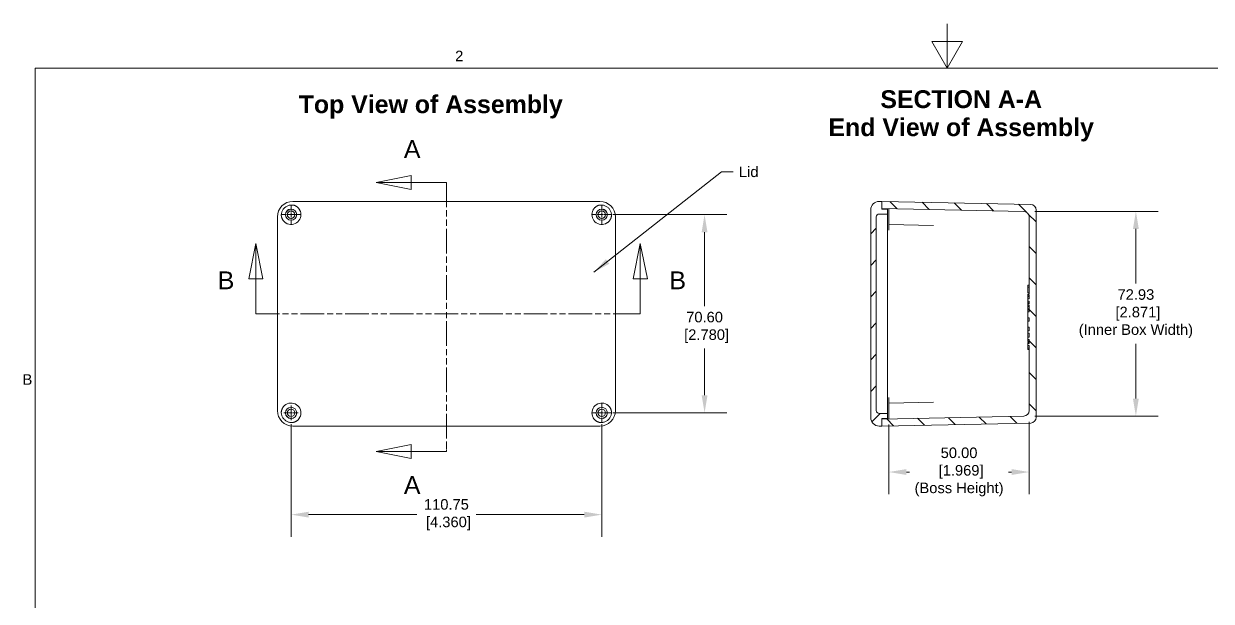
# Model space of a CAD drawing. Header units: millimetres. Extents: x 8 to 690, y 8 to 531.
# Drawn here: x 20 to 443.4, y 325.8 to 531.5 of the extents above; entities that cross this region are included whole.
import ezdxf

# ---------------------------------------------------------------- set-up
doc = ezdxf.new("R2010")
doc.units = ezdxf.units.MM
doc.header["$LTSCALE"] = 2.5
doc.linetypes.add('CHAIN', pattern=[0.7087, 0.4724, -0.0591, 0.1181, -0.0591])
doc.linetypes.add('DOUBLE_DASH_CHAIN', pattern=[1.2403, 0.6614, -0.0827, 0.1654, -0.0827, 0.1654, -0.0827])
for name, color, linetype, lineweight in [('Border (ANSI)', 7, 'Continuous', 9), ('Center Mark (ANSI)', 7, 'Continuous', 9), ('Dimension (ANSI)', 7, 'Continuous', 9), ('Hatch (ANSI)', 7, 'Continuous', 9), ('Section Line (ANSI)', 7, 'DOUBLE_DASH_CHAIN', 9), ('Symbol (ANSI)', 7, 'Continuous', 9), ('Visible (ANSI)', 7, 'Continuous', 18)]:
    doc.layers.add(name, color=color, linetype=linetype, lineweight=lineweight)
doc.styles.add('Label Text (ANSI)', font='ARIAL.TTF')
doc.styles.add('Note Text (ANSI)', font='ARIAL.TTF')
doc.dimstyles.new('Default - mm (ANSI)', dxfattribs={"dimscale": 2.5, "dimtxt": 1.5, "dimasz": 2.5, "dimexe": 3.175, "dimexo": 1.6002, "dimgap": 0.8, "dimtad": 0, "dimtih": 1, "dimtoh": 1, "dimrnd": 1e-08, "dimzin": 4, "dimdsep": 46, "dimtxsty": 'Note Text (ANSI)', "dimcen": 0.09, "dimdle": 10, "dimclrd": 256, "dimclre": 256, "dimclrt": 256, "dimadec": 1, "dimazin": 0, "dimtfac": 2.032, "dimtofl": 0, "dimtmove": 0, "dimatfit": 3, "dimfxl": 0, "dimtolj": 1, "dimtzin": 0, "dimlwd": -1, "dimlwe": -1, "dimarcsym": 0})
doc.dimstyles.new('Default - mm (ANSI)$7', dxfattribs={"dimscale": 2.5, "dimtxt": 1.5, "dimasz": 2.5, "dimexe": 3.175, "dimexo": 1.6002, "dimgap": 0.8, "dimtad": 0, "dimtih": 1, "dimtoh": 1, "dimrnd": 1e-08, "dimzin": 4, "dimdsep": 46, "dimtxsty": 'Note Text (ANSI)', "dimcen": 0.09, "dimdle": 10, "dimclrd": 256, "dimclre": 256, "dimclrt": 256, "dimadec": 1, "dimazin": 0, "dimtfac": 2.032, "dimtofl": 0, "dimtmove": 0, "dimatfit": 3, "dimfxl": 0, "dimtolj": 1, "dimtzin": 0, "dimlwd": -1, "dimlwe": -1, "dimarcsym": 0})

# ---------------------------------------------------------------- blocks, each defined once
blk = doc.blocks.new('Borders Default Border')
at = {"layer": 'Border (ANSI)', "flags": 128}
for points in [[(139.7, 212.6), (139.7, 206.25), (137.5, 210.06), (141.9, 210.06), (139.7, 206.25)], [(9.65, 9.65), (9.65, 206.25), (269.75, 206.25), (269.75, 9.65), (9.65, 9.65)]]:
    blk.add_lwpolyline(points, dxfattribs=at)
at = {"layer": 'Border (ANSI)', "char_height": 1.5, "attachment_point": 7, "style": 'Note Text (ANSI)'}
for s, insert in [('2', (69.53, 207.26)), ('B', (7.84, 161.17))]:
    blk.add_mtext(s, dxfattribs=dict(at, insert=insert))
blk = doc.blocks.new('2dTransSection0')
at = {"layer": 'Section Line (ANSI)', "linetype": 'Continuous'}
for p, q in [((63.28, 190.98), (58.28, 189.98)), ((63.28, 189.98), (58.28, 189.98)), ((58.28, 189.98), (63.28, 188.98)), ((63.28, 188.98), (63.28, 190.98)), ((68.28, 189.98), (63.28, 189.98)), ((63.28, 152.65), (58.28, 151.65)), ((63.28, 150.65), (63.28, 152.65)), ((63.28, 151.65), (58.28, 151.65)), ((58.28, 151.65), (63.28, 150.65)), ((68.28, 151.65), (63.28, 151.65))]:
    blk.add_line(p, q, dxfattribs=at)
at = {"layer": 'Section Line (ANSI)', "linetype": 'DOUBLE_DASH_CHAIN', "ltscale": 2.125333}
blk.add_line((68.28, 189.98), (68.28, 151.65), dxfattribs=at)
at = {"layer": 'Section Line (ANSI)', "ltscale": 0.450975}
for p, q in [((68.28, 189.98), (68.28, 188.56)), ((68.28, 153.07), (68.28, 151.65))]:
    blk.add_line(p, q, dxfattribs=at)
at = {"layer": 'Section Line (ANSI)', "linetype": 'Continuous', "flags": 128}
for points in [[(63.28, 190.98), (58.28, 189.98), (63.28, 188.98), (63.28, 190.98)], [(63.28, 152.65), (58.28, 151.65), (63.28, 150.65), (63.28, 152.65)]]:
    blk.add_lwpolyline(points, dxfattribs=at)
at = {"layer": 'Section Line (ANSI)'}
for points in [[(63.28, 190.98), (58.28, 189.98), (63.28, 188.98), (63.28, 190.98)], [(63.28, 152.65), (58.28, 151.65), (63.28, 150.65), (63.28, 152.65)]]:
    blk.add_solid(points, dxfattribs=at)
at = {"layer": 'Section Line (ANSI)', "char_height": 2.54, "attachment_point": 7, "style": 'Label Text (ANSI)'}
for insert in [(62.22, 193.48), (62.22, 145.61)]:
    blk.add_mtext('A', dxfattribs=dict(at, insert=insert))
blk = doc.blocks.new('2dTransSection1')
at = {"layer": 'Section Line (ANSI)', "linetype": 'Continuous'}
for p, q in [((41.09, 181.28), (40.09, 176.28)), ((41.09, 176.28), (41.09, 181.28)), ((42.09, 176.28), (41.09, 181.28)), ((95.94, 181.28), (94.94, 176.28)), ((95.94, 176.28), (95.94, 181.28)), ((96.94, 176.28), (95.94, 181.28)), ((40.09, 176.28), (42.09, 176.28)), ((41.09, 171.28), (41.09, 176.28)), ((94.94, 176.28), (96.94, 176.28)), ((95.94, 171.28), (95.94, 176.28))]:
    blk.add_line(p, q, dxfattribs=at)
at = {"layer": 'Section Line (ANSI)', "linetype": 'DOUBLE_DASH_CHAIN', "ltscale": 2.054728}
blk.add_line((41.09, 171.28), (95.94, 171.28), dxfattribs=at)
at = {"layer": 'Section Line (ANSI)', "ltscale": 0.423178}
for p, q in [((41.09, 171.28), (42.42, 171.28)), ((94.6, 171.28), (95.94, 171.28))]:
    blk.add_line(p, q, dxfattribs=at)
at = {"layer": 'Section Line (ANSI)', "linetype": 'Continuous', "flags": 128}
for points in [[(42.09, 176.28), (41.09, 181.28), (40.09, 176.28), (42.09, 176.28)], [(96.94, 176.28), (95.94, 181.28), (94.94, 176.28), (96.94, 176.28)]]:
    blk.add_lwpolyline(points, dxfattribs=at)
at = {"layer": 'Section Line (ANSI)'}
for points in [[(42.09, 176.28), (41.09, 181.28), (40.09, 176.28), (42.09, 176.28)], [(96.94, 176.28), (95.94, 181.28), (94.94, 176.28), (96.94, 176.28)]]:
    blk.add_solid(points, dxfattribs=at)
at = {"layer": 'Section Line (ANSI)', "char_height": 2.54, "attachment_point": 7, "style": 'Label Text (ANSI)'}
for insert in [(35.68, 174.78), (100.09, 174.78)]:
    blk.add_mtext('B', dxfattribs=dict(at, insert=insert))
blk = doc.blocks.new('*D7')
at = {"layer": 'Defpoints', "color": 0}
for p in [(115.34, 392.91), (226.09, 392.91), (226.09, 356.66)]:
    blk.add_point(p, dxfattribs=at)
at = {"layer": 'Dimension (ANSI)'}
for p, q in [((115.34, 388.91), (115.34, 348.72)), ((226.09, 388.91), (226.09, 348.72)), ((121.59, 356.66), (160.14, 356.66)), ((219.84, 356.66), (181.28, 356.66))]:
    blk.add_line(p, q, dxfattribs=at)
for points in [[(121.59, 357.7), (121.59, 355.62), (115.34, 356.66)], [(219.84, 357.7), (219.84, 355.62), (226.09, 356.66)]]:
    blk.add_solid(points, dxfattribs=at)
at = {"layer": 'Dimension (ANSI)', "insert": (170.71, 362.19), "char_height": 3.75, "attachment_point": 2, "style": 'Note Text (ANSI)'}
blk.add_mtext('\\A1;110.75\\P [4.360]', dxfattribs=at)
blk = doc.blocks.new('*D8')
at = {"layer": 'Defpoints', "color": 0}
for p in [(226.09, 463.51), (226.09, 392.91), (262.75, 392.91)]:
    blk.add_point(p, dxfattribs=at)
at = {"layer": 'Dimension (ANSI)'}
for p, q in [((230.09, 463.51), (270.69, 463.51)), ((262.75, 457.26), (262.75, 430.9)), ((262.75, 399.16), (262.75, 415.83)), ((230.09, 392.91), (270.69, 392.91))]:
    blk.add_line(p, q, dxfattribs=at)
for points in [[(261.71, 457.26), (263.79, 457.26), (262.75, 463.51)], [(261.71, 399.16), (263.79, 399.16), (262.75, 392.91)]]:
    blk.add_solid(points, dxfattribs=at)
at = {"layer": 'Dimension (ANSI)', "insert": (262.75, 428.9), "char_height": 3.75, "attachment_point": 2, "style": 'Note Text (ANSI)'}
blk.add_mtext('\\A1;70.60\\P [2.780]', dxfattribs=at)
blk = doc.blocks.new('*D9')
at = {"layer": 'Defpoints', "color": 0}
for p in [(376.52, 464.68), (416.52, 464.68), (376.52, 391.75)]:
    blk.add_point(p, dxfattribs=at)
at = {"layer": 'Dimension (ANSI)'}
for p, q in [((380.52, 464.68), (424.45, 464.68)), ((416.52, 458.43), (416.52, 438.94)), ((416.52, 398), (416.52, 417.49)), ((380.52, 391.75), (424.45, 391.75))]:
    blk.add_line(p, q, dxfattribs=at)
for points in [[(415.47, 458.43), (417.56, 458.43), (416.52, 464.68)], [(415.47, 398), (417.56, 398), (416.52, 391.75)]]:
    blk.add_solid(points, dxfattribs=at)
at = {"layer": 'Dimension (ANSI)', "insert": (416.52, 436.94), "char_height": 3.75, "attachment_point": 2, "style": 'Note Text (ANSI)'}
blk.add_mtext('\\A1;72.93\\P [2.871]\\P(Inner Box Width)', dxfattribs=at)
blk = doc.blocks.new('*D21')
at = {"layer": 'Defpoints', "color": 0}
for p in [(378.48, 393.74), (328.48, 392.82), (328.48, 371.84)]:
    blk.add_point(p, dxfattribs=at)
at = {"layer": 'Dimension (ANSI)'}
for p, q in [((378.48, 389.74), (378.48, 363.91)), ((328.48, 388.82), (328.48, 363.91)), ((334.73, 371.84), (335.86, 371.84)), ((372.23, 371.84), (371.09, 371.84))]:
    blk.add_line(p, q, dxfattribs=at)
for points in [[(334.73, 372.88), (334.73, 370.8), (328.48, 371.84)], [(372.23, 372.88), (372.23, 370.8), (378.48, 371.84)]]:
    blk.add_solid(points, dxfattribs=at)
at = {"layer": 'Dimension (ANSI)', "insert": (353.48, 380.57), "char_height": 3.75, "attachment_point": 2, "style": 'Note Text (ANSI)'}
blk.add_mtext('\\A1;50.00\\P [1.969]\\P(Boss Height)', dxfattribs=at)

msp = doc.modelspace()

# ---------------------------------------------------------------- hatches: boundary and pattern name
at = {"layer": 'Hatch (ANSI)'}
h = msp.add_hatch(dxfattribs=at)
h.set_pattern_fill('ANSI31', color=256, scale=63.5, style=0)
h.set_pattern_definition([(45, (0, 0), (-5.61266, 5.61266), [])])
edge = h.paths.add_edge_path()
edge.add_ellipse((324.975, 465.212), major_axis=(-2.121, 2.121), ratio=1, start_angle=315, end_angle=405)
edge.add_line((321.975, 465.212), (321.975, 391.212))
edge.add_ellipse((324.975, 391.212), major_axis=(-2.121, -2.121), ratio=1, start_angle=315, end_angle=405)
edge.add_line((324.975, 388.212), (325.975, 388.212))
edge.add_line((325.975, 388.212), (325.975, 390.962))
edge.add_line((325.975, 390.962), (327.975, 390.962))
edge.add_line((327.975, 390.962), (327.975, 392.712))
edge.add_line((327.975, 392.712), (324.975, 392.712))
edge.add_ellipse((324.975, 393.712), major_axis=(-0.707, -0.707), ratio=1, start_angle=315, end_angle=405, ccw=False)
edge.add_line((323.975, 393.712), (323.975, 462.712))
edge.add_ellipse((324.975, 462.712), major_axis=(-0.707, 0.707), ratio=1, start_angle=315, end_angle=405, ccw=False)
edge.add_line((324.975, 463.712), (327.975, 463.712))
edge.add_line((327.975, 463.712), (327.975, 465.462))
edge.add_line((327.975, 465.462), (325.975, 465.462))
edge.add_line((325.975, 465.462), (325.975, 468.212))
edge.add_line((325.975, 468.212), (324.975, 468.212))
h = msp.add_hatch(dxfattribs=at)
h.set_pattern_fill('ANSI31', color=256, scale=63.5, angle=-90, style=0)
h.set_pattern_definition([(315, (0, 0), (5.61266, 5.61266), [])])
edge = h.paths.add_edge_path()
edge.add_line((325.975, 388.212), (379.016, 389.296))
edge.add_ellipse((378.975, 391.295), major_axis=(1.429, -1.4), ratio=1, start_angle=315.585, end_angle=404.415)
edge.add_line((380.975, 391.295), (380.975, 465.13))
edge.add_ellipse((378.975, 465.13), major_axis=(1.429, 1.4), ratio=1, start_angle=315.585, end_angle=404.415)
edge.add_line((379.016, 467.129), (325.975, 468.212))
edge.add_line((325.975, 468.212), (325.975, 465.712))
edge.add_line((325.975, 465.712), (376.516, 464.68))
edge.add_ellipse((376.475, 462.68), major_axis=(1.429, 1.4), ratio=1, start_angle=315.585, end_angle=404.415, ccw=False)
edge.add_line((378.475, 462.68), (378.475, 435.231))
edge.add_line((378.475, 435.231), (377.975, 435.231))
edge.add_line((377.975, 435.231), (377.975, 434.797))
edge.add_line((377.975, 434.797), (378.475, 434.797))
edge.add_line((378.475, 434.797), (378.475, 433.571))
edge.add_line((378.475, 433.571), (377.975, 433.571))
edge.add_line((377.975, 433.571), (377.975, 432.726))
edge.add_line((377.975, 432.726), (378.475, 432.726))
edge.add_line((378.475, 432.726), (378.475, 431.705))
edge.add_line((378.475, 431.705), (377.975, 431.705))
edge.add_line((377.975, 431.705), (377.975, 431.24))
edge.add_line((377.975, 431.24), (378.475, 431.24))
edge.add_line((378.475, 431.24), (378.475, 428.917))
edge.add_line((378.475, 428.917), (377.975, 428.917))
edge.add_line((377.975, 428.917), (377.975, 426.727))
edge.add_line((377.975, 426.727), (378.475, 426.727))
edge.add_line((378.475, 426.727), (378.475, 425.618))
edge.add_line((378.475, 425.618), (377.975, 425.618))
edge.add_line((377.975, 425.618), (377.975, 423.463))
edge.add_line((377.975, 423.463), (378.475, 423.463))
edge.add_line((378.475, 423.463), (378.475, 422.073))
edge.add_line((378.475, 422.073), (377.975, 422.073))
edge.add_line((377.975, 422.073), (377.975, 421.256))
edge.add_line((377.975, 421.256), (378.475, 421.256))
edge.add_line((378.475, 421.256), (378.475, 419.866))
edge.add_line((378.475, 419.866), (377.975, 419.866))
edge.add_line((377.975, 419.866), (377.975, 419.062))
edge.add_line((377.975, 419.062), (378.475, 419.062))
edge.add_line((378.475, 419.062), (378.475, 417.663))
edge.add_line((378.475, 417.663), (377.975, 417.663))
edge.add_line((377.975, 417.663), (377.975, 416.866))
edge.add_line((377.975, 416.866), (378.475, 416.866))
edge.add_line((378.475, 416.866), (378.475, 393.745))
edge.add_ellipse((376.475, 393.745), major_axis=(1.429, -1.4), ratio=1, start_angle=315.585, end_angle=404.415, ccw=False)
edge.add_line((376.516, 391.745), (325.975, 390.713))
edge.add_line((325.975, 390.713), (325.975, 388.212))

# ---------------------------------------------------------------- linework, layer by layer
at = {"layer": 'Center Mark (ANSI)', "linetype": 'CHAIN', "ltscale": 1.444266}
for p, q in [((115.337, 466.762), (115.337, 460.262)), ((226.087, 466.762), (226.087, 460.262)), ((118.587, 463.512), (112.087, 463.512)), ((229.337, 463.512), (222.837, 463.512)), ((226.087, 396.162), (226.087, 389.662)), ((229.337, 392.912), (222.837, 392.912))]:
    msp.add_line(p, q, dxfattribs=at)
at = {"layer": 'Center Mark (ANSI)', "linetype": 'CHAIN', "ltscale": 1.142504}
for p, q in [((115.337, 395.483), (115.337, 390.341)), ((117.908, 392.912), (112.766, 392.912))]:
    msp.add_line(p, q, dxfattribs=at)
at = {"layer": 'Visible (ANSI)'}
for p, q in [((115.961, 468.212), (115.962, 468.212)), ((225.462, 468.212), (115.962, 468.212)), ((225.462, 468.212), (225.463, 468.212)), ((325.975, 468.212), (324.975, 468.212)), ((379.016, 467.129), (325.975, 468.212)), ((325.975, 468.212), (325.975, 465.712)), ((325.975, 465.462), (325.975, 468.212)), ((325.975, 465.712), (376.516, 464.68)), ((110.462, 462.712), (110.462, 462.714)), ((110.462, 462.712), (110.462, 393.712)), ((230.962, 462.714), (230.962, 462.712)), ((230.962, 393.712), (230.962, 462.712)), ((321.975, 465.212), (321.975, 391.212)), ((323.975, 393.712), (323.975, 462.712)), ((324.975, 463.712), (327.975, 463.712)), ((327.975, 465.462), (325.975, 465.462)), ((327.975, 463.712), (327.975, 465.462)), ((327.975, 462.844), (327.975, 463.712)), ((327.975, 459.62), (327.975, 462.844)), ((328.475, 465.661), (328.475, 463.607)), ((328.475, 460.012), (328.475, 463.607)), ((378.475, 462.68), (378.475, 435.231)), ((380.975, 391.295), (380.975, 465.13)), ((327.975, 458.629), (327.975, 459.62)), ((327.975, 458.629), (327.975, 397.796)), ((328.475, 460.012), (328.475, 458.022)), ((328.475, 460.012), (344.332, 459.689)), ((377.975, 437.656), (377.975, 438.37)), ((378.475, 438.37), (377.975, 438.37)), ((377.975, 436.416), (377.975, 437.656)), ((378.475, 437.656), (377.975, 437.656)), ((377.975, 435.611), (377.975, 436.416)), ((378.475, 435.611), (377.975, 435.611)), ((378.475, 435.231), (377.975, 435.231)), ((377.975, 435.231), (377.975, 434.797)), ((377.975, 434.797), (378.475, 434.797)), ((377.975, 434.38), (377.975, 434.797)), ((377.975, 434.33), (377.975, 434.38)), ((378.475, 434.38), (377.975, 434.38)), ((377.975, 433.571), (377.975, 434.33)), ((378.475, 434.33), (377.975, 434.33)), ((378.475, 433.571), (377.975, 433.571)), ((377.975, 433.571), (377.975, 432.726)), ((377.975, 432.726), (378.475, 432.726)), ((377.975, 432.691), (377.975, 432.726)), ((377.975, 432.15), (377.975, 432.691)), ((378.475, 432.691), (377.975, 432.691)), ((377.975, 431.705), (377.975, 432.15)), ((378.475, 432.15), (377.975, 432.15)), ((378.475, 434.797), (378.475, 433.571)), ((378.475, 432.726), (378.475, 431.705)), ((378.475, 431.705), (377.975, 431.705)), ((377.975, 431.705), (377.975, 431.24)), ((377.975, 431.24), (378.475, 431.24)), ((377.975, 430.795), (377.975, 431.24)), ((377.975, 429.985), (377.975, 430.795)), ((378.475, 430.795), (377.975, 430.795)), ((377.975, 429.579), (377.975, 429.985)), ((378.475, 429.985), (377.975, 429.985)), ((377.975, 428.917), (377.975, 429.579)), ((378.475, 429.579), (377.975, 429.579)), ((378.475, 428.917), (377.975, 428.917)), ((377.975, 428.917), (377.975, 426.727)), ((378.475, 431.24), (378.475, 428.917)), ((377.975, 426.727), (378.475, 426.727)), ((377.975, 426.561), (377.975, 426.727)), ((377.975, 425.618), (377.975, 426.561)), ((378.475, 425.618), (377.975, 425.618)), ((377.975, 425.618), (377.975, 423.463)), ((377.975, 423.463), (378.475, 423.463)), ((377.975, 423.101), (377.975, 423.463)), ((378.475, 426.727), (378.475, 425.618)), ((378.475, 423.463), (378.475, 422.073)), ((377.975, 422.185), (377.975, 423.101)), ((377.975, 422.073), (377.975, 422.185)), ((378.475, 422.185), (377.975, 422.185)), ((378.475, 422.073), (377.975, 422.073)), ((377.975, 422.073), (377.975, 421.256)), ((377.975, 421.256), (378.475, 421.256)), ((377.975, 419.866), (377.975, 421.256)), ((378.475, 419.866), (377.975, 419.866)), ((377.975, 419.866), (377.975, 419.062)), ((378.475, 421.256), (378.475, 419.866)), ((377.975, 419.062), (378.475, 419.062)), ((377.975, 418.777), (377.975, 419.062)), ((377.975, 418.306), (377.975, 418.777)), ((378.475, 418.777), (377.975, 418.777)), ((378.475, 418.306), (377.975, 418.306)), ((377.975, 417.663), (377.975, 417.974)), ((378.475, 417.974), (377.975, 417.974)), ((378.475, 417.663), (377.975, 417.663)), ((377.975, 417.663), (377.975, 416.866)), ((377.975, 416.866), (378.475, 416.866)), ((377.975, 415.898), (377.975, 416.866)), ((377.975, 415.433), (377.975, 415.898)), ((378.475, 415.898), (377.975, 415.898)), ((378.475, 415.433), (377.975, 415.433)), ((378.475, 419.062), (378.475, 417.663)), ((378.475, 416.866), (378.475, 393.745)), ((328.475, 398.402), (328.475, 396.412)), ((327.975, 396.805), (327.975, 397.796)), ((327.975, 393.581), (327.975, 396.805)), ((328.475, 396.412), (344.332, 396.736)), ((328.475, 392.818), (328.475, 396.412)), ((110.462, 393.711), (110.462, 393.712)), ((230.962, 393.712), (230.962, 393.711)), ((327.975, 392.712), (324.975, 392.712)), ((376.516, 391.745), (325.975, 390.713)), ((325.975, 388.212), (325.975, 390.962)), ((325.975, 390.962), (327.975, 390.962)), ((325.975, 390.713), (325.975, 388.212)), ((327.975, 392.712), (327.975, 393.581)), ((327.975, 390.962), (327.975, 392.712)), ((328.475, 392.818), (328.475, 390.764)), ((115.962, 388.212), (115.961, 388.212)), ((115.962, 388.212), (225.462, 388.212)), ((225.463, 388.212), (225.462, 388.212)), ((324.975, 388.212), (325.975, 388.212)), ((325.975, 388.212), (379.016, 389.296))]:
    msp.add_line(p, q, dxfattribs=at)
at = {"layer": 'Visible (ANSI)', "flags": 128}
for points in [[(111.844, 463.29), (111.856, 463.548), (111.886, 463.803), (111.933, 464.056), (111.999, 464.306), (112.081, 464.55), (112.181, 464.788), (112.296, 465.018), (112.428, 465.24), (112.575, 465.452), (112.736, 465.654), (112.911, 465.844), (113.098, 466.02), (113.297, 466.184), (113.507, 466.334), (113.728, 466.469), (113.957, 466.588), (114.193, 466.69), (114.436, 466.776), (114.684, 466.845), (114.937, 466.897), (115.192, 466.93), (115.449, 466.946), (115.706, 466.944), (115.962, 466.924)], [(115.962, 466.924), (115.977, 466.922), (115.992, 466.921), (116.007, 466.919), (116.023, 466.917), (116.038, 466.915), (116.053, 466.913), (116.068, 466.911), (116.083, 466.909), (116.098, 466.907), (116.113, 466.905), (116.128, 466.903), (116.143, 466.901), (116.158, 466.898), (116.173, 466.896), (116.188, 466.894), (116.203, 466.891), (116.218, 466.889), (116.233, 466.886), (116.248, 466.884), (116.263, 466.881), (116.278, 466.879), (116.293, 466.876), (116.308, 466.873), (116.323, 466.871)], [(116.323, 466.871), (116.431, 466.837), (116.538, 466.8), (116.644, 466.759), (116.748, 466.715), (116.851, 466.668), (116.952, 466.617), (117.052, 466.564), (117.149, 466.507), (117.245, 466.446), (117.339, 466.383), (117.43, 466.317), (117.52, 466.248), (117.607, 466.176), (117.692, 466.101), (117.774, 466.024), (117.854, 465.944), (117.932, 465.861), (118.006, 465.776), (118.078, 465.689), (118.147, 465.599), (118.213, 465.507), (118.276, 465.413), (118.338, 465.314), (118.397, 465.212)], [(223.028, 465.212), (223.087, 465.314), (223.148, 465.413), (223.211, 465.507), (223.277, 465.599), (223.346, 465.689), (223.418, 465.776), (223.493, 465.861), (223.57, 465.944), (223.65, 466.024), (223.732, 466.101), (223.817, 466.176), (223.904, 466.248), (223.994, 466.317), (224.085, 466.383), (224.179, 466.446), (224.275, 466.507), (224.372, 466.564), (224.472, 466.617), (224.573, 466.668), (224.676, 466.715), (224.78, 466.759), (224.886, 466.8), (224.993, 466.837), (225.101, 466.871)], [(225.101, 466.871), (225.116, 466.873), (225.131, 466.876), (225.146, 466.879), (225.161, 466.881), (225.176, 466.884), (225.191, 466.886), (225.206, 466.889), (225.221, 466.891), (225.236, 466.894), (225.251, 466.896), (225.266, 466.898), (225.281, 466.901), (225.296, 466.903), (225.311, 466.905), (225.326, 466.907), (225.341, 466.909), (225.356, 466.911), (225.371, 466.913), (225.387, 466.915), (225.402, 466.917), (225.417, 466.919), (225.432, 466.921), (225.447, 466.922), (225.462, 466.924)], [(225.462, 466.924), (225.719, 466.944), (225.976, 466.946), (226.234, 466.93), (226.489, 466.896), (226.742, 466.845), (226.99, 466.776), (227.234, 466.689), (227.47, 466.586), (227.699, 466.467), (227.919, 466.332), (228.129, 466.183), (228.328, 466.019), (228.516, 465.841), (228.69, 465.651), (228.851, 465.45), (228.997, 465.238), (229.129, 465.017), (229.244, 464.786), (229.344, 464.548), (229.426, 464.304), (229.491, 464.055), (229.539, 463.803), (229.568, 463.548), (229.58, 463.29)], [(111.93, 462.712), (111.924, 462.736), (111.919, 462.76), (111.914, 462.784), (111.909, 462.808), (111.904, 462.831), (111.899, 462.855), (111.895, 462.879), (111.891, 462.903), (111.886, 462.927), (111.882, 462.951), (111.879, 462.975), (111.875, 462.999), (111.871, 463.023), (111.868, 463.048), (111.865, 463.072), (111.862, 463.096), (111.859, 463.12), (111.856, 463.144), (111.854, 463.169), (111.852, 463.193), (111.85, 463.217), (111.848, 463.242), (111.846, 463.266), (111.844, 463.29)], [(113.462, 460.557), (113.366, 460.62), (113.274, 460.685), (113.185, 460.752), (113.098, 460.823), (113.013, 460.896), (112.93, 460.972), (112.85, 461.051), (112.772, 461.133), (112.696, 461.216), (112.624, 461.303), (112.554, 461.392), (112.487, 461.482), (112.422, 461.576), (112.361, 461.671), (112.303, 461.768), (112.248, 461.867), (112.197, 461.967), (112.148, 462.07), (112.103, 462.174), (112.062, 462.279), (112.023, 462.386), (111.989, 462.494), (111.957, 462.603), (111.93, 462.712)], [(229.494, 462.712), (229.467, 462.603), (229.436, 462.494), (229.401, 462.386), (229.363, 462.279), (229.321, 462.174), (229.276, 462.07), (229.228, 461.967), (229.176, 461.867), (229.121, 461.768), (229.063, 461.671), (229.002, 461.576), (228.938, 461.482), (228.871, 461.392), (228.801, 461.303), (228.728, 461.216), (228.653, 461.133), (228.575, 461.051), (228.494, 460.972), (228.411, 460.896), (228.326, 460.823), (228.239, 460.752), (228.15, 460.685), (228.058, 460.62), (227.962, 460.557)], [(229.58, 463.29), (229.578, 463.266), (229.577, 463.242), (229.575, 463.217), (229.572, 463.193), (229.57, 463.169), (229.568, 463.145), (229.565, 463.12), (229.562, 463.096), (229.559, 463.072), (229.556, 463.048), (229.553, 463.024), (229.549, 462.999), (229.546, 462.975), (229.542, 462.951), (229.538, 462.927), (229.534, 462.903), (229.529, 462.879), (229.525, 462.855), (229.52, 462.831), (229.515, 462.808), (229.51, 462.784), (229.505, 462.76), (229.5, 462.736), (229.494, 462.712)], [(111.93, 393.712), (111.957, 393.822), (111.989, 393.931), (112.023, 394.039), (112.062, 394.146), (112.103, 394.251), (112.148, 394.355), (112.197, 394.457), (112.248, 394.558), (112.303, 394.657), (112.361, 394.754), (112.422, 394.849), (112.487, 394.942), (112.554, 395.033), (112.624, 395.122), (112.696, 395.208), (112.772, 395.292), (112.85, 395.374), (112.93, 395.453), (113.013, 395.529), (113.098, 395.602), (113.185, 395.673), (113.274, 395.74), (113.366, 395.805), (113.462, 395.868)], [(227.962, 395.868), (228.058, 395.805), (228.15, 395.74), (228.239, 395.673), (228.326, 395.602), (228.411, 395.529), (228.494, 395.453), (228.575, 395.374), (228.653, 395.292), (228.728, 395.208), (228.801, 395.122), (228.871, 395.033), (228.938, 394.942), (229.002, 394.849), (229.063, 394.754), (229.121, 394.657), (229.176, 394.558), (229.228, 394.457), (229.276, 394.355), (229.321, 394.251), (229.363, 394.146), (229.401, 394.039), (229.436, 393.931), (229.467, 393.822), (229.494, 393.712)], [(111.844, 393.134), (111.846, 393.159), (111.848, 393.183), (111.85, 393.208), (111.852, 393.232), (111.854, 393.256), (111.856, 393.28), (111.859, 393.305), (111.862, 393.329), (111.865, 393.353), (111.868, 393.377), (111.871, 393.401), (111.875, 393.425), (111.879, 393.45), (111.882, 393.474), (111.886, 393.498), (111.891, 393.522), (111.895, 393.546), (111.899, 393.57), (111.904, 393.593), (111.909, 393.617), (111.914, 393.641), (111.919, 393.665), (111.924, 393.689), (111.93, 393.712)], [(115.962, 389.501), (115.706, 389.481), (115.448, 389.479), (115.19, 389.495), (114.935, 389.529), (114.682, 389.58), (114.434, 389.649), (114.191, 389.736), (113.954, 389.839), (113.725, 389.958), (113.505, 390.092), (113.296, 390.242), (113.096, 390.406), (112.909, 390.584), (112.734, 390.774), (112.573, 390.975), (112.427, 391.187), (112.296, 391.408), (112.18, 391.639), (112.081, 391.877), (111.998, 392.121), (111.933, 392.37), (111.886, 392.622), (111.856, 392.877), (111.844, 393.134)], [(116.323, 389.554), (116.308, 389.551), (116.293, 389.549), (116.278, 389.546), (116.263, 389.544), (116.248, 389.541), (116.233, 389.539), (116.218, 389.536), (116.203, 389.534), (116.188, 389.531), (116.173, 389.529), (116.158, 389.527), (116.143, 389.524), (116.128, 389.522), (116.113, 389.52), (116.098, 389.518), (116.083, 389.516), (116.068, 389.514), (116.053, 389.512), (116.038, 389.51), (116.023, 389.508), (116.007, 389.506), (115.992, 389.504), (115.977, 389.502), (115.962, 389.501)], [(118.397, 391.212), (118.338, 391.11), (118.276, 391.012), (118.213, 390.918), (118.147, 390.826), (118.078, 390.736), (118.006, 390.649), (117.932, 390.564), (117.854, 390.481), (117.774, 390.401), (117.692, 390.324), (117.607, 390.249), (117.52, 390.177), (117.43, 390.108), (117.339, 390.042), (117.245, 389.978), (117.149, 389.918), (117.052, 389.861), (116.952, 389.807), (116.851, 389.757), (116.748, 389.71), (116.644, 389.666), (116.538, 389.625), (116.431, 389.588), (116.323, 389.554)], [(225.101, 389.554), (224.993, 389.588), (224.886, 389.625), (224.78, 389.666), (224.676, 389.71), (224.573, 389.757), (224.472, 389.807), (224.372, 389.861), (224.275, 389.918), (224.179, 389.978), (224.085, 390.042), (223.994, 390.108), (223.904, 390.177), (223.817, 390.249), (223.732, 390.324), (223.65, 390.401), (223.57, 390.481), (223.493, 390.564), (223.418, 390.649), (223.346, 390.736), (223.277, 390.826), (223.211, 390.918), (223.148, 391.012), (223.087, 391.11), (223.028, 391.212)], [(225.462, 389.501), (225.447, 389.502), (225.432, 389.504), (225.417, 389.506), (225.402, 389.508), (225.387, 389.51), (225.371, 389.512), (225.356, 389.514), (225.341, 389.516), (225.326, 389.518), (225.311, 389.52), (225.296, 389.522), (225.281, 389.524), (225.266, 389.527), (225.251, 389.529), (225.236, 389.531), (225.221, 389.534), (225.206, 389.536), (225.191, 389.539), (225.176, 389.541), (225.161, 389.544), (225.146, 389.546), (225.131, 389.549), (225.116, 389.551), (225.101, 389.554)], [(229.58, 393.134), (229.568, 392.877), (229.538, 392.622), (229.491, 392.369), (229.426, 392.119), (229.343, 391.875), (229.243, 391.637), (229.128, 391.407), (228.996, 391.185), (228.849, 390.973), (228.688, 390.771), (228.513, 390.581), (228.326, 390.404), (228.127, 390.241), (227.917, 390.091), (227.696, 389.956), (227.467, 389.837), (227.231, 389.735), (226.989, 389.649), (226.74, 389.58), (226.488, 389.528), (226.232, 389.494), (225.975, 389.479), (225.718, 389.481), (225.462, 389.501)], [(229.494, 393.712), (229.5, 393.689), (229.505, 393.665), (229.51, 393.641), (229.515, 393.617), (229.52, 393.594), (229.525, 393.57), (229.529, 393.546), (229.534, 393.522), (229.538, 393.498), (229.542, 393.474), (229.546, 393.45), (229.549, 393.426), (229.553, 393.401), (229.556, 393.377), (229.559, 393.353), (229.562, 393.329), (229.565, 393.305), (229.568, 393.28), (229.57, 393.256), (229.572, 393.232), (229.575, 393.208), (229.577, 393.183), (229.578, 393.159), (229.58, 393.134)]]:
    msp.add_lwpolyline(points, dxfattribs=at)
at = {"layer": 'Visible (ANSI)'}
for centre, radius in [((115.337, 463.512), 2), ((115.337, 463.512), 1.321), ((226.087, 463.512), 2), ((226.087, 463.512), 1.321), ((115.337, 392.912), 2), ((115.337, 392.912), 1.321), ((226.087, 392.912), 2), ((226.087, 392.912), 1.321)]:
    msp.add_circle(centre, radius, dxfattribs=at)
for centre, radius, start, end in [((115.962, 462.712), 5.5, 90, 180), ((225.462, 462.712), 5.5, 0, 90), ((324.975, 465.212), 3, 90, 180), ((378.975, 465.13), 2, 0, 88.83), ((115.337, 463.512), 3.5, 237.60763, 29.05928), ((226.087, 463.512), 3.5, 150.94072, 302.39237), ((324.975, 462.712), 1, 90, 180), ((376.475, 462.68), 2, 0, 88.83), ((115.337, 392.912), 3.5, 330.94072, 122.39237), ((226.087, 392.912), 3.5, 57.60763, 209.05928), ((376.475, 393.745), 2, 271.17, 0), ((115.962, 393.712), 5.5, 180, 270), ((225.462, 393.712), 5.5, 270, 0), ((324.975, 391.212), 3, 180, 270), ((324.975, 393.712), 1, 180, 270), ((378.975, 391.295), 2, 271.17, 0)]:
    msp.add_arc(centre, radius, start, end, dxfattribs=at)
for centre, major_axis, start_param, end_param in [((115.963, 462.711), (-3.891, 3.891), 5.4979956, 7.068375), ((225.461, 462.711), (3.891, 3.891), 5.4979956, 7.068375), ((116.014, 462.66), (-2.122, 2.122), 5.8439615, 6.494155), ((115.963, 462.711), (-2.122, 2.122), 6.0180488, 6.3038316), ((225.41, 462.66), (2.122, 2.122), 6.0722156, 6.7224091), ((225.461, 462.711), (2.122, 2.122), 6.262539, 6.5483218), ((115.963, 393.714), (-3.891, -3.891), 5.4979956, 7.068375), ((116.014, 393.765), (-2.122, -2.122), 6.0722156, 6.7224091), ((115.963, 393.714), (-2.122, -2.122), 6.262539, 6.5483218), ((225.461, 393.714), (3.891, -3.891), 5.4979956, 7.068375), ((225.41, 393.765), (2.122, -2.122), 5.8439615, 6.494155), ((225.461, 393.714), (2.122, -2.122), 6.0180488, 6.3038316)]:
    msp.add_ellipse(centre, major_axis=major_axis, ratio=0.9995832, start_param=start_param, end_param=end_param, dxfattribs=at)

# ---------------------------------------------------------------- block references
at = {"xscale": 2.5, "yscale": 2.5, "zscale": 2.5}
msp.add_blockref('Borders Default Border', (0, 0), dxfattribs=at)
at = {"layer": 'Section Line (ANSI)', "xscale": 2.5, "yscale": 2.5, "zscale": 2.5}
for name in ['2dTransSection0', '2dTransSection1']:
    msp.add_blockref(name, (0, 0), dxfattribs=at)

# ---------------------------------------------------------------- texts
at = {"layer": 'Symbol (ANSI)', "insert": (165.123, 506.015), "char_height": 6.35, "width": 96.53842, "attachment_point": 2, "style": 'Label Text (ANSI)'}
msp.add_mtext('{\\fArial|b1|i0;Top View of Assembly}', dxfattribs=at)
at = {"layer": 'Symbol (ANSI)', "insert": (354.239, 507.817), "char_height": 6.35, "width": 96.53842, "attachment_point": 2, "line_spacing_factor": 0.944221, "style": 'Label Text (ANSI)'}
msp.add_mtext('{\\fArial|b1|i0;SECTION A-A\\PEnd View of Assembly}', dxfattribs=at)
at = {"layer": 'Symbol (ANSI)', "insert": (274.999, 480.65), "char_height": 3.75, "attachment_point": 1, "style": 'Note Text (ANSI)'}
msp.add_mtext('{Lid}', dxfattribs=at)

# ---------------------------------------------------------------- dimensions: what is measured, and where the dimension line sits
at = {"layer": 'Dimension (ANSI)'}
for base, p1, angle, override, picture, middle in [((262.751, 392.912), (226.087, 463.512), 90, {"dimdec": 2, "dimpost": '\\X', "dimtp": 0, "dimtm": 0, "dimtdec": 2, "dimatfit": 2}, '*D8', (262.751, 423.365)), ((226.087, 356.659), (115.337, 392.912), 180, {"dimtih": 0, "dimtoh": 0, "dimdec": 2, "dimpost": '\\X', "dimtp": 0, "dimtm": 0, "dimtdec": 2, "dimatfit": 2}, '*D7', (170.712, 356.659))]:
    dim = msp.add_linear_dim(base=base, p1=p1, p2=(226.087, 392.912), angle=angle, dimstyle='Default - mm (ANSI)', override=override, dxfattribs=at)
    dim.commit()
    dim.dimension.update_dxf_attribs({"geometry": picture, "text_midpoint": middle, "dimtype": 160})
for base, p1, p2, angle, text, override, picture, middle in [((416.5163, 464.6797), (376.5163, 391.7452), (376.5163, 464.6797), 90, '<>\\P(Inner Box Width)', {"dimdec": 2, "dimpost": '\\X', "dimtp": 0, "dimtm": 0, "dimtdec": 2, "dimatfit": 2, "dimtvp": -0.25}, '*D9', (416.5163, 428.2125)), ((328.475, 371.843), (378.475, 393.745), (328.475, 392.818), 180, '<>\\P(Boss Height)', {"dimtih": 0, "dimtoh": 0, "dimdec": 2, "dimpost": '\\X', "dimtp": 0, "dimtm": 0, "dimtdec": 2, "dimatfit": 2, "dimtvp": -0.25}, '*D21', (353.475, 371.843))]:
    dim = msp.add_linear_dim(base=base, p1=p1, p2=p2, angle=angle, text=text, dimstyle='Default - mm (ANSI)', override=override, dxfattribs=at)
    dim.commit()
    dim.dimension.update_dxf_attribs({"geometry": picture, "text_midpoint": middle, "dimtype": 160})

# ---------------------------------------------------------------- leaders
at = {"layer": 'Symbol (ANSI)', "annotation_type": 0, "has_hookline": 1, "hookline_direction": 0, "text_width": 6.229}
msp.add_leader([(223.261, 442.974), (268.749, 478.775), (272.999, 478.775)], dimstyle='Default - mm (ANSI)$7', override={"dimtad": 0}, dxfattribs=at)

doc.saveas('drawing.dxf')
